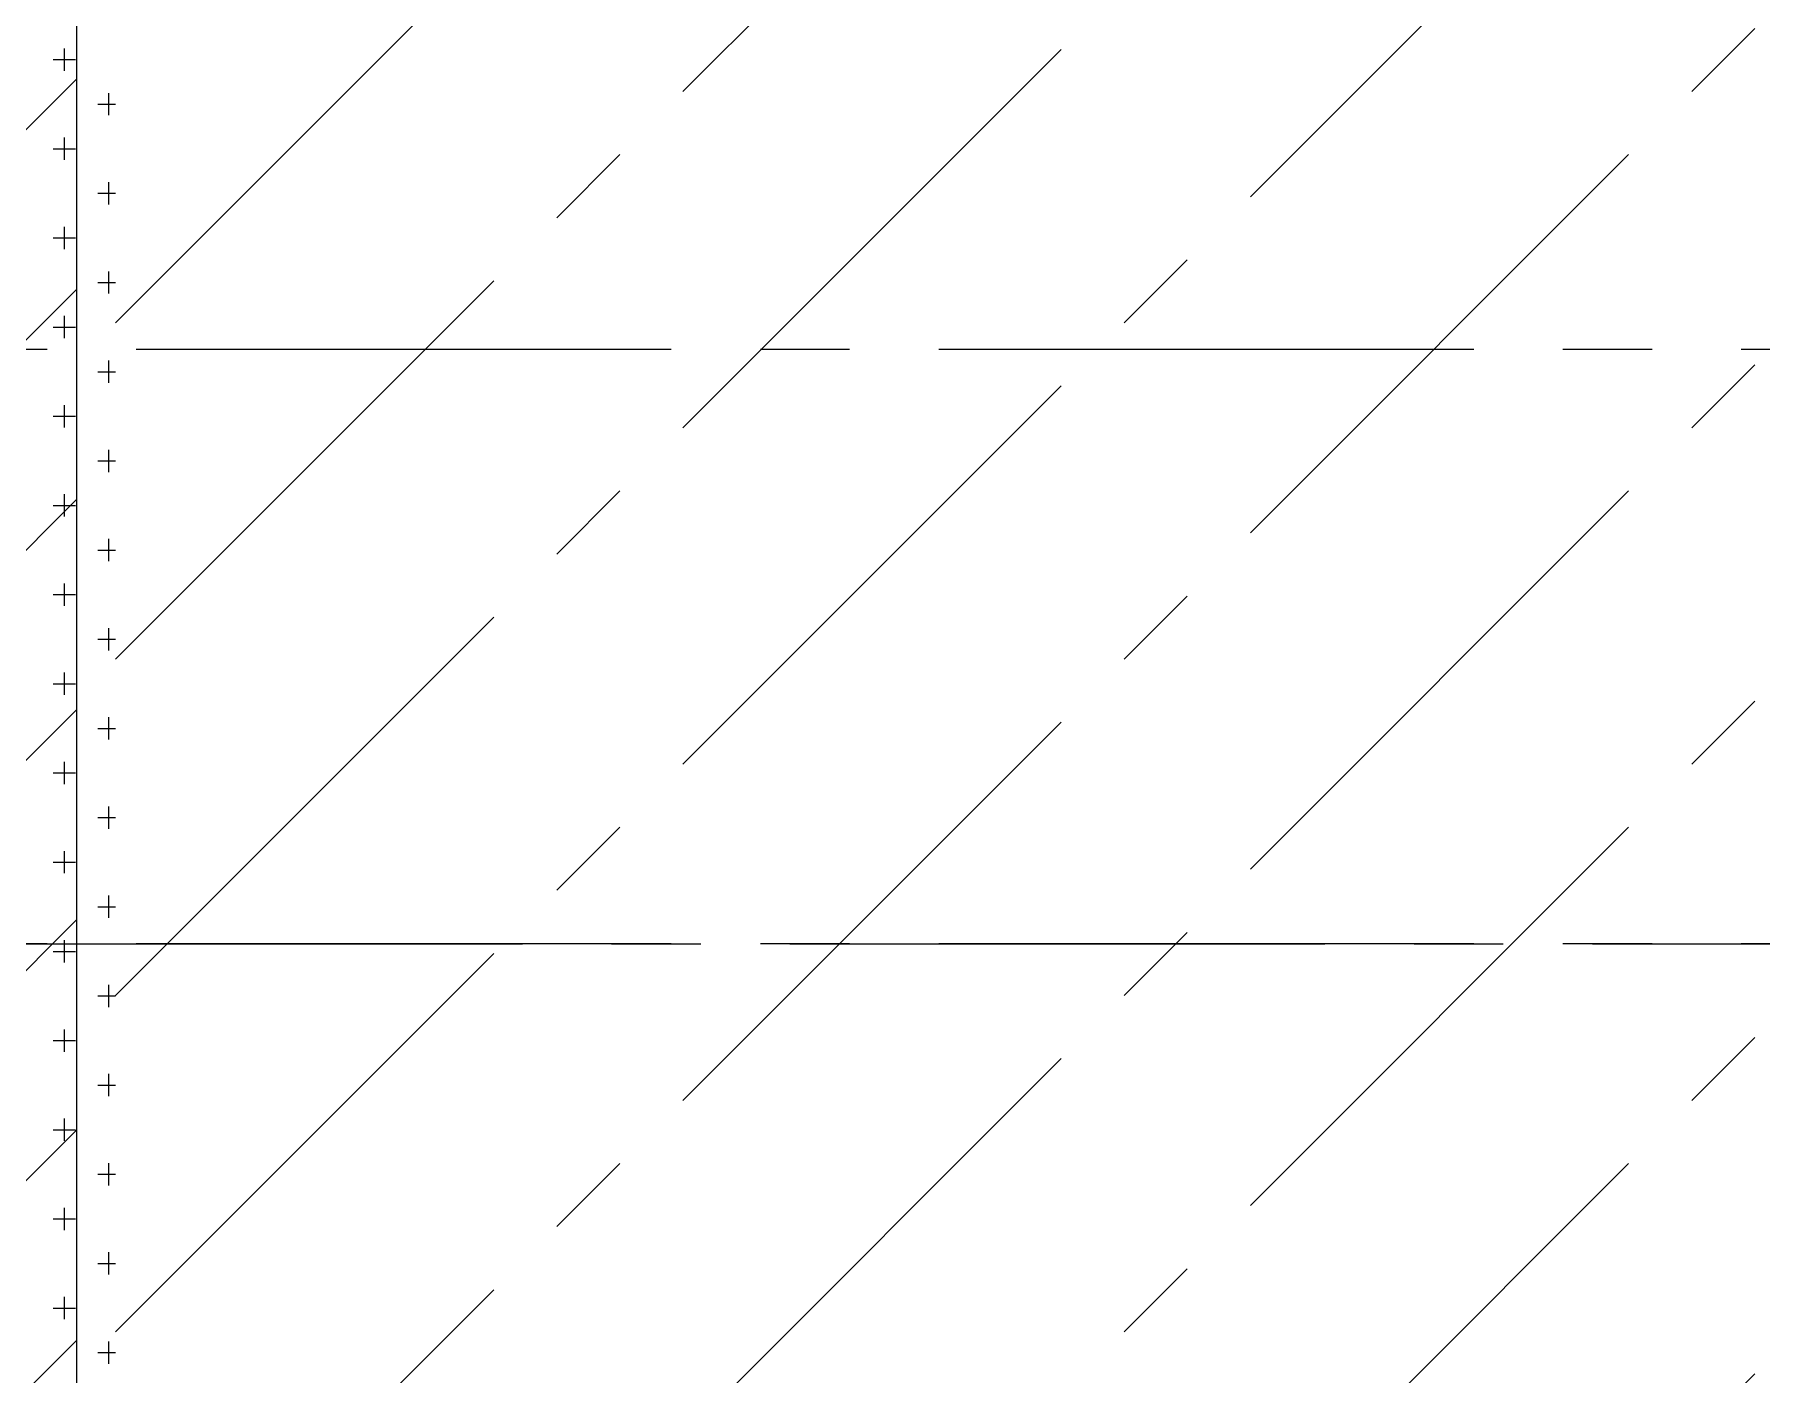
# Model space of a CAD drawing. Extents: x -40736 to 367926, y -65544 to 37405.
# Drawn here: x 346356 to 347808, y -52705 to -51579 of the extents above; entities that cross this region are included whole.
import ezdxf

# ---------------------------------------------------------------- set-up
doc = ezdxf.new("R2010")
doc.units = 0
doc.header["$LTSCALE"] = 600
doc.header["$MEASUREMENT"] = 0
doc.linetypes.add('CENTER2', pattern=[1.125, 0.75, -0.125, 0.125, -0.125])
doc.layers.add('底圖', color=253, linetype='CONTINUOUS')

msp = doc.modelspace()

# ---------------------------------------------------------------- hatches: boundary and pattern name
at = {"layer": '底圖'}
h = msp.add_hatch(dxfattribs=at)
h.set_pattern_fill('ANSI31', color=253, scale=1000, style=0)
h.set_pattern_definition([(45, (309308.72, -68899.45), (-88.38835, 88.38835), [])])
h.paths.add_polyline_path([(337466.29017, -53718.31705), (346391.28917, -53718.31705), (346391.28917, -49643.31765), (337466.29017, -49643.31765)])

# ---------------------------------------------------------------- linework, layer by layer
at = {"layer": '底圖', "linetype": 'CENTER2'}
for p, q in [((346423.78957, -53235.22028), (348349.67818, -51309.33166)), ((346423.78957, -52952.37756), (348066.83547, -51309.33166)), ((346423.78957, -52669.53485), (347783.99275, -51309.33166)), ((346423.78957, -52386.69214), (347501.15004, -51309.33166)), ((346423.78957, -52103.84943), (347218.30733, -51309.33166)), ((346423.78957, -51821.00671), (346935.46462, -51309.33166)), ((346380.89298, -51609.00212), (346380.89298, -51590.25212)), ((346423.78957, -53518.06299), (348358.78957, -51583.06299)), ((346371.51798, -51599.62712), (346390.26798, -51599.62712)), ((346418.39298, -51646.50212), (346418.39298, -51627.75212)), ((346409.01798, -51637.12712), (346423.78957, -51637.12712)), ((346380.89298, -51684.00212), (346380.89298, -51665.25212)), ((346371.51798, -51674.62712), (346390.26798, -51674.62712)), ((346418.39298, -51721.50212), (346418.39298, -51702.75212)), ((346409.01798, -51712.12712), (346423.78957, -51712.12712)), ((346371.51798, -51749.62712), (346390.26798, -51749.62712)), ((346380.89298, -51759.00212), (346380.89298, -51740.25212)), ((346418.39298, -51796.50212), (346418.39298, -51777.75212)), ((346409.01798, -51787.12712), (346423.78957, -51787.12712)), ((346371.51798, -51824.62712), (346390.26798, -51824.62712)), ((346380.89298, -51834.00212), (346380.89298, -51815.25212)), ((360391.28956, -51843.33166), (335391.28957, -51843.33166)), ((346418.39298, -51871.50212), (346418.39298, -51852.75212)), ((346409.01798, -51862.12712), (346423.78957, -51862.12712)), ((346423.78957, -53800.9057), (348358.78957, -51865.9057)), ((346380.89298, -51909.00212), (346380.89298, -51890.25212)), ((346371.51798, -51899.62712), (346390.26798, -51899.62712)), ((346409.01798, -51937.12712), (346423.78957, -51937.12712)), ((346418.39298, -51946.50212), (346418.39298, -51927.75212)), ((346380.89298, -51984.00212), (346380.89298, -51965.25212)), ((346371.51798, -51974.62712), (346390.26798, -51974.62712)), ((346409.01798, -52012.12712), (346423.78957, -52012.12712)), ((346418.39298, -52021.50212), (346418.39298, -52002.75212)), ((346380.89298, -52059.00212), (346380.89298, -52040.25212)), ((346371.51798, -52049.62712), (346390.26798, -52049.62712)), ((346418.39298, -52096.50212), (346418.39298, -52077.75212)), ((346409.01798, -52087.12712), (346423.78957, -52087.12712)), ((346380.89298, -52134.00212), (346380.89298, -52115.25212)), ((346371.51798, -52124.62712), (346390.26798, -52124.62712)), ((346418.39298, -52171.50212), (346418.39298, -52152.75212)), ((346423.78957, -54083.74841), (348358.78957, -52148.74841)), ((346409.01798, -52162.12712), (346423.78957, -52162.12712)), ((346371.51798, -52199.62712), (346390.26798, -52199.62712)), ((346380.89298, -52209.00212), (346380.89298, -52190.25212)), ((346418.39298, -52246.50212), (346418.39298, -52227.75212)), ((346409.01798, -52237.12712), (346423.78957, -52237.12712)), ((346371.51798, -52274.62712), (346390.26798, -52274.62712)), ((346380.89298, -52284.00212), (346380.89298, -52265.25212)), ((346418.39298, -52321.50212), (346418.39298, -52302.75212)), ((346409.01798, -52312.12712), (346423.78957, -52312.12712)), ((360391.28956, -52343.33166), (332391.28957, -52343.33166)), ((333491.07, -52343.33166), (361991.28956, -52343.33166)), ((346380.89298, -52359.00212), (346380.89298, -52340.25212)), ((346371.51798, -52349.62712), (346390.26798, -52349.62712)), ((346409.01798, -52387.12712), (346423.78957, -52387.12712)), ((346418.39298, -52396.50212), (346418.39298, -52377.75212)), ((346380.89298, -52434.00212), (346380.89298, -52415.25212)), ((346371.51798, -52424.62712), (346390.26798, -52424.62712)), ((346409.01798, -52462.12712), (346423.78957, -52462.12712)), ((346418.39298, -52471.50212), (346418.39298, -52452.75212)), ((346380.89298, -52509.00212), (346380.89298, -52490.25212)), ((346371.51798, -52499.62712), (346390.26798, -52499.62712)), ((346418.39298, -52546.50212), (346418.39298, -52527.75212)), ((346409.01798, -52537.12712), (346423.78957, -52537.12712)), ((346380.89298, -52584.00212), (346380.89298, -52565.25212)), ((346371.51798, -52574.62712), (346390.26798, -52574.62712)), ((346418.39298, -52621.50212), (346418.39298, -52602.75212)), ((346409.01798, -52612.12712), (346423.78957, -52612.12712)), ((346371.51798, -52649.62712), (346390.26798, -52649.62712)), ((346380.89298, -52659.00212), (346380.89298, -52640.25212)), ((346418.39298, -52696.50212), (346418.39298, -52677.75212)), ((346409.01798, -52687.12712), (346423.78957, -52687.12712))]:
    msp.add_line(p, q, dxfattribs=at)
at = {"layer": '底圖', "color": 253}
msp.add_lwpolyline([(337466.29017, -53718.31705), (346391.28917, -53718.31705), (346391.28917, -49643.31765), (337466.29017, -49643.31765)], close=True, dxfattribs=at)

doc.saveas('drawing.dxf')
